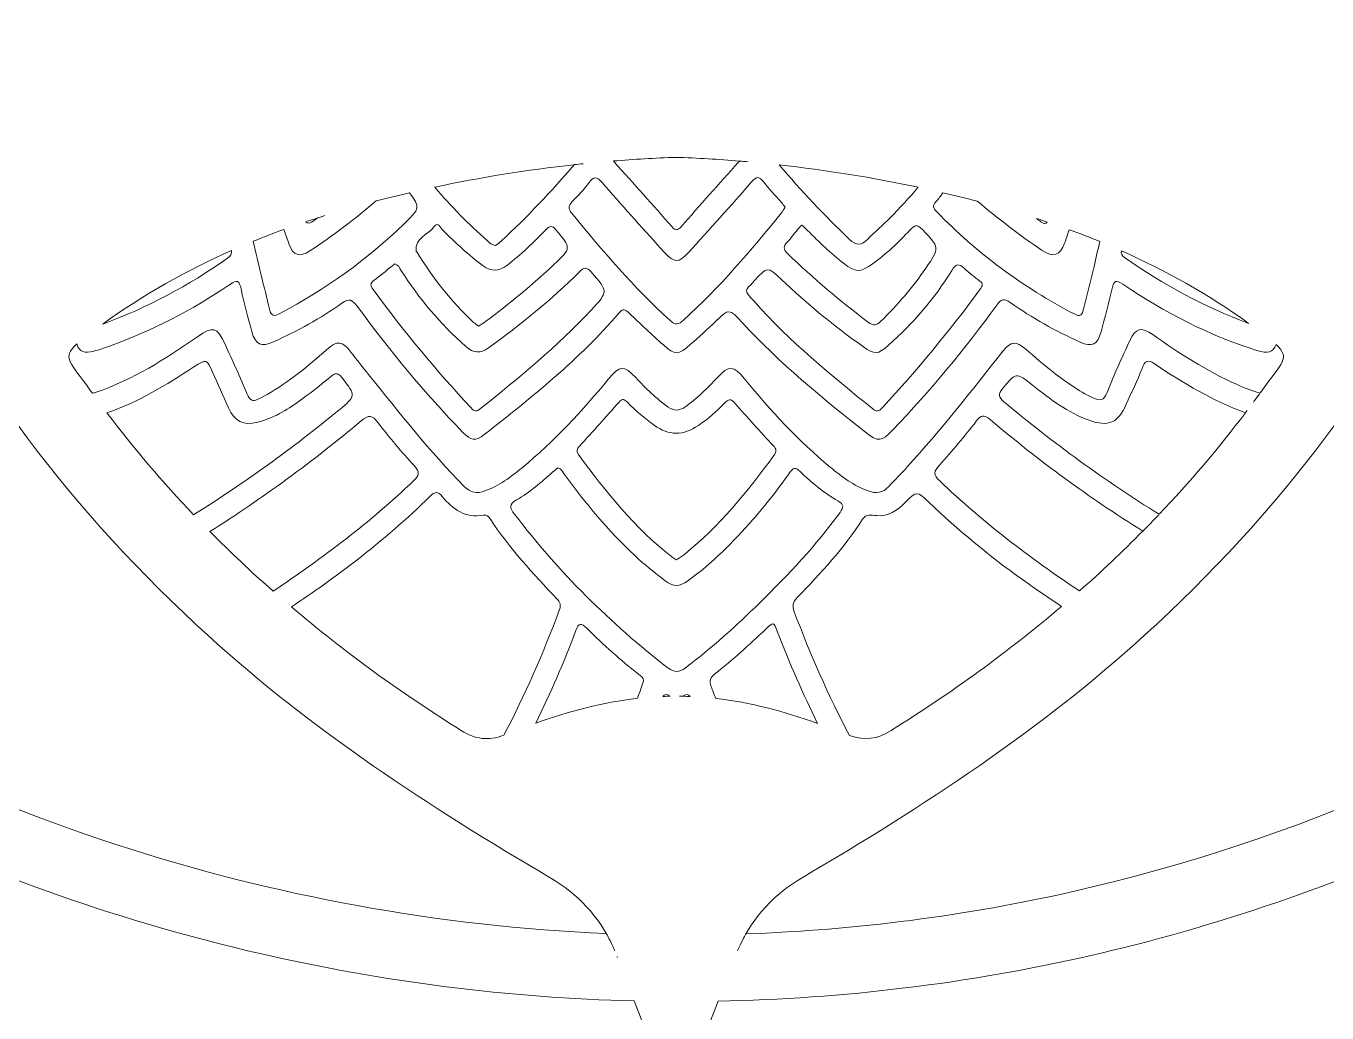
# Model space of a CAD drawing. Extents: x 140 to 2861, y -2860 to -140.
# Drawn here: x 1192 to 1809, y -2392 to -1924 of the extents above; entities that cross this region are included whole.
import ezdxf

# ---------------------------------------------------------------- set-up
doc = ezdxf.new("R2010")
doc.units = 0
doc.header["$MEASUREMENT"] = 0
doc.layers.add('Layer 1', color=7, linetype='Continuous')

# ---------------------------------------------------------------- blocks, each defined once
blk = doc.blocks.new('block 2')
at = {"layer": 'Layer 1', "lineweight": 0}
for points, knots in [([(965.73, -2049.83), (961.08, -2034.27), (964.69, -2021.9), (973.15, -2009.33), (987.44, -1988.2), (1001.31, -1966.84), (1015.3, -1945.52), (1036.43, -1913.24), (1056.6, -1880.31), (1079.38, -1849.12), (1080.88, -1847.08), (1082.42, -1843.81), (1085.57, -1844.97), (1088.3, -1845.96), (1088.34, -1849.23), (1088.68, -1851.88), (1088.91, -1853.53), (1088.99, -1855.22), (1089.1, -1856.91), (1092.75, -1910.36), (1107.01, -1961.19), (1128.53, -2009.91), (1163.26, -2088.52), (1214.82, -2154.91), (1278.14, -2212.59), (1327.55, -2257.62), (1383.18, -2293.89), (1440.63, -2327.58), (1453.87, -2335.35), (1463.69, -2345.89), (1470.08, -2359.44), (1469.2, -2357.59), (1468.26, -2355.79), (1467.25, -2354.04), (1308.83, -2347.33), (1152.73, -2296.7), (1020.24, -2207.03), (1020.25, -2207.04), (1020.25, -2207.06), (1020.26, -2207.07), (1001.67, -2154.8), (981.7, -2103.01), (965.73, -2049.83)], [0, 0, 0, 0, 1, 1, 1, 2, 2, 2, 3, 3, 3, 4, 4, 4, 5, 5, 5, 6, 6, 6, 7, 7, 7, 8, 8, 8, 9, 9, 9, 10, 10, 10, 11, 11, 11, 12, 12, 12, 13, 13, 13, 14, 14, 14, 14]), ([(1560.27, -2327.58), (1617.71, -2293.89), (1673.35, -2257.62), (1722.76, -2212.59), (1786.08, -2154.91), (1837.64, -2088.52), (1872.37, -2009.91), (1893.89, -1961.19), (1908.14, -1910.36), (1911.79, -1856.91), (1911.91, -1855.22), (1911.98, -1853.53), (1912.21, -1851.88), (1912.56, -1849.23), (1912.6, -1845.96), (1915.33, -1844.97), (1918.48, -1843.81), (1920.01, -1847.08), (1921.51, -1849.12), (1944.3, -1880.31), (1964.47, -1913.24), (1985.6, -1945.52), (1999.59, -1966.84), (2013.46, -1988.2), (2027.75, -2009.33), (2036.2, -2021.9), (2039.81, -2034.27), (2035.16, -2049.83), (2019.27, -2102.76), (1999.42, -2154.32), (1980.9, -2206.34), (1893.07, -2266.33), (1794.34, -2310.08), (1689.54, -2333.98), (1638.11, -2345.72), (1585.85, -2352.4), (1533.52, -2354.26), (1532.55, -2355.97), (1531.63, -2357.73), (1530.78, -2359.54), (1537.16, -2345.94), (1547, -2335.37), (1560.27, -2327.58)], [0, 0, 0, 0, 1, 1, 1, 2, 2, 2, 3, 3, 3, 4, 4, 4, 5, 5, 5, 6, 6, 6, 7, 7, 7, 8, 8, 8, 9, 9, 9, 10, 10, 10, 11, 11, 11, 12, 12, 12, 13, 13, 13, 14, 14, 14, 14]), ([(1724.87, -2491.54), (1425.79, -2559.76), (1106.27, -2485.55), (866.97, -2295.22), (723.83, -2181.37), (620.75, -2032.29), (559.32, -1868.3), (556.99, -1868.16), (554.66, -1868), (552.33, -1867.83), (590.63, -1870.62), (629.05, -1869.47), (667.27, -1863.1), (676.61, -1861.55), (685.91, -1859.87), (695.18, -1858.03), (695.18, -1858.03), (695.17, -1858.03), (695.17, -1858.03), (703.39, -1877.35), (712.24, -1896.33), (721.74, -1914.89), (723.29, -1917.93), (724.87, -1920.95), (726.45, -1923.96), (726.47, -1923.93), (726.49, -1923.9), (726.52, -1923.87), (726.18, -1924.31), (725.85, -1924.75), (725.52, -1925.19), (715.76, -1938.14), (714.42, -1952.2), (721.06, -1966.88), (733.05, -1993.47), (747.15, -2019.02), (761.6, -2044.3), (782.08, -2080.15), (804.74, -2114.69), (827.76, -2148.96), (835.02, -2159.72), (842.28, -2170.44), (849.54, -2181.16), (849.16, -2169.67), (846.86, -2159.03), (843.9, -2148.54), (835.31, -2118.29), (825.31, -2088.56), (814.41, -2059.15), (853.93, -2108.88), (898.81, -2153.81), (948.77, -2193.54), (967.7, -2208.6), (987.3, -2222.88), (1007.5, -2236.36), (1007.5, -2236.36), (1007.5, -2236.36), (1007.5, -2236.36), (1016.85, -2253.76), (1026.55, -2270.97), (1037.47, -2287.51), (1040.65, -2292.35), (1043.54, -2297.65), (1050.99, -2300.61), (1048.22, -2291.58), (1045.84, -2283.97), (1043.5, -2276.37), (1041.3, -2269.22), (1039.01, -2262.11), (1036.69, -2255.01), (1062.63, -2270.89), (1089.43, -2285.47), (1116.96, -2298.64), (1176.24, -2327), (1238.87, -2348.85), (1303.09, -2363.61), (1361.4, -2377.01), (1421, -2384.52), (1480.53, -2386.04), (1480.52, -2386.03), (1480.52, -2386.02), (1480.52, -2386.02), (1483.9, -2394.72), (1487.34, -2403.41), (1490.84, -2412.07), (1493.15, -2417.72), (1494.76, -2423.98), (1500.45, -2429.13), (1506.13, -2423.98), (1507.75, -2417.72), (1510.05, -2412.07), (1513.54, -2403.45), (1516.96, -2394.81), (1520.33, -2386.15), (1579.84, -2384.97), (1639.02, -2377.77), (1696.54, -2364.65), (1756.14, -2351.05), (1814.72, -2330.98), (1870.63, -2305), (1902.77, -2290.07), (1934.12, -2273.13), (1964.42, -2254.37), (1962.02, -2261.68), (1959.66, -2269.01), (1957.4, -2276.37), (1955.05, -2283.97), (1952.67, -2291.58), (1949.91, -2300.61), (1957.36, -2297.65), (1960.24, -2292.35), (1963.43, -2287.51), (1974.58, -2270.62), (1984.47, -2253.03), (1994, -2235.24), (1994, -2235.24), (1994, -2235.24), (1994, -2235.24), (2005.25, -2227.66), (2016.33, -2219.83), (2027.22, -2211.75), (2075.88, -2175.62), (2121.07, -2134.43), (2161.52, -2089.33), (2169.8, -2080.11), (2177.87, -2070.71), (2185.75, -2061.15), (2175.14, -2089.91), (2165.39, -2118.98), (2157, -2148.54), (2154.04, -2159.03), (2151.74, -2169.67), (2151.35, -2181.16), (2158.61, -2170.44), (2165.88, -2159.72), (2173.14, -2148.96), (2196.15, -2114.69), (2218.82, -2080.15), (2239.3, -2044.3), (2253.75, -2019.02), (2267.85, -1993.47), (2279.83, -1966.88), (2286.08, -1953.09), (2285.27, -1939.84), (2277.05, -1927.55), (2289.5, -1905.21), (2300.96, -1882.38), (2311.37, -1859.13), (2311.37, -1859.13), (2311.36, -1859.13), (2311.35, -1859.13), (2318.75, -1860.54), (2326.18, -1861.86), (2333.62, -1863.1), (2371.89, -1869.48), (2410.35, -1870.63), (2448.69, -1867.82), (2429.8, -1915.98), (2407.27, -1962.4), (2381.44, -2006.73), (2240.59, -2248.54), (2002, -2428.33), (1724.87, -2491.54)], [0, 0, 0, 0, 1, 1, 1, 2, 2, 2, 3, 3, 3, 4, 4, 4, 5, 5, 5, 6, 6, 6, 7, 7, 7, 8, 8, 8, 9, 9, 9, 10, 10, 10, 11, 11, 11, 12, 12, 12, 13, 13, 13, 14, 14, 14, 15, 15, 15, 16, 16, 16, 17, 17, 17, 18, 18, 18, 19, 19, 19, 20, 20, 20, 21, 21, 21, 22, 22, 22, 23, 23, 23, 24, 24, 24, 25, 25, 25, 26, 26, 26, 27, 27, 27, 28, 28, 28, 29, 29, 29, 30, 30, 30, 31, 31, 31, 32, 32, 32, 33, 33, 33, 34, 34, 34, 35, 35, 35, 36, 36, 36, 37, 37, 37, 38, 38, 38, 39, 39, 39, 40, 40, 40, 41, 41, 41, 42, 42, 42, 43, 43, 43, 44, 44, 44, 45, 45, 45, 46, 46, 46, 47, 47, 47, 48, 48, 48, 49, 49, 49, 50, 50, 50, 51, 51, 51, 52, 52, 52, 53, 53, 53, 54, 54, 54, 54]), ([(1470.67, -1987.66), (1480.43, -1986.86), (1490.34, -1986.28), (1500.45, -1985.94), (1510.67, -1986.28), (1520.66, -1986.86), (1530.49, -1987.7), (1530.49, -1987.7), (1530.53, -1987.66), (1530.53, -1987.66), (1531.84, -1987.78), (1533.11, -1987.89), (1534.41, -1988.01), (1533.11, -1987.89), (1531.8, -1987.78), (1530.49, -1987.7), (1530.3, -1987.93), (1530.11, -1988.13), (1529.88, -1988.36), (1520.85, -1998.54), (1511.74, -2008.64), (1502.75, -2018.86), (1501.14, -2020.71), (1500.1, -2020.71), (1498.53, -2018.9), (1489.42, -2008.57), (1480.24, -1998.31), (1471.02, -1988.13), (1470.86, -1987.93), (1470.79, -1987.82), (1470.67, -1987.66)], [0, 0, 0, 0, 1, 1, 1, 2, 2, 2, 3, 3, 3, 4, 4, 4, 5, 5, 5, 6, 6, 6, 7, 7, 7, 8, 8, 8, 9, 9, 9, 10, 10, 10, 10]), ([(1417.46, -2025.62), (1416.61, -2026.43), (1415.57, -2027.12), (1414.77, -2027.78), (1412.89, -2027.62), (1411.89, -2026.35), (1410.77, -2025.39), (1401.82, -2017.52), (1393.56, -2009.03), (1385.87, -2000.07), (1407.58, -1995.46), (1429.48, -1991.85), (1452.11, -1989.43), (1452.11, -1989.43), (1452.15, -1989.39), (1452.15, -1989.39), (1453.54, -1989.24), (1454.92, -1989.09), (1456.34, -1988.97), (1454.92, -1989.09), (1453.54, -1989.24), (1452.11, -1989.43), (1441.2, -2002.11), (1429.75, -2014.18), (1417.46, -2025.62)], [0, 0, 0, 0, 1, 1, 1, 2, 2, 2, 3, 3, 3, 4, 4, 4, 5, 5, 5, 6, 6, 6, 7, 7, 7, 8, 8, 8, 8]), ([(1549.28, -1989.47), (1571.84, -1991.97), (1593.66, -1995.54), (1615.33, -2000.15), (1611.03, -2005.11), (1606.57, -2009.95), (1601.96, -2014.67), (1598.58, -2018.13), (1594.77, -2021.21), (1591.43, -2024.66), (1588.36, -2027.89), (1585.98, -2027.97), (1582.56, -2024.7), (1570.84, -2013.52), (1559.85, -2001.73), (1549.28, -1989.47)], [0, 0, 0, 0, 1, 1, 1, 2, 2, 2, 3, 3, 3, 4, 4, 4, 5, 5, 5, 5]), ([(1450.88, -2012.45), (1449.23, -2010.37), (1449.12, -2008.99), (1451, -2007.07), (1453.88, -2004.15), (1456.69, -2001.11), (1459.11, -1997.88), (1461.3, -1994.93), (1462.64, -1994.85), (1465.14, -1997.73), (1474.36, -2008.33), (1483.81, -2018.75), (1493.19, -2029.2), (1493.8, -2029.89), (1494.38, -2030.58), (1495.03, -2031.23), (1499.53, -2036), (1501.79, -2036.08), (1506.17, -2031.27), (1516.32, -2020.05), (1526.46, -2008.83), (1536.37, -1997.46), (1538.56, -1995), (1539.72, -1994.77), (1541.79, -1997.42), (1544.44, -2000.88), (1547.51, -2004.03), (1550.43, -2007.34), (1551.01, -2007.99), (1551.51, -2008.72), (1552.2, -2009.6), (1551.55, -2010.53), (1551.05, -2011.45), (1550.43, -2012.25), (1536.03, -2030.2), (1521, -2047.53), (1503.98, -2063.09), (1501.56, -2065.28), (1500.1, -2065.7), (1497.41, -2063.2), (1480.39, -2047.64), (1465.37, -2030.27), (1450.88, -2012.45)], [0, 0, 0, 0, 1, 1, 1, 2, 2, 2, 3, 3, 3, 4, 4, 4, 5, 5, 5, 6, 6, 6, 7, 7, 7, 8, 8, 8, 9, 9, 9, 10, 10, 10, 11, 11, 11, 12, 12, 12, 13, 13, 13, 14, 14, 14, 14]), ([(1314.26, -2020.13), (1315.06, -2022.51), (1315.87, -2024.86), (1316.75, -2027.2), (1318.71, -2032.5), (1321.75, -2033.46), (1326.59, -2030.35), (1337.66, -2023.17), (1348.03, -2015.1), (1358.1, -2006.57), (1363.32, -2005.22), (1368.62, -2003.92), (1373.93, -2002.73), (1379.19, -2009.68), (1378.8, -2010.22), (1371.39, -2017.4), (1353.79, -2034.46), (1334.12, -2048.56), (1312.37, -2059.94), (1309.68, -2061.32), (1308.34, -2061.55), (1307.49, -2057.98), (1304.84, -2047.22), (1302.19, -2036.5), (1299.73, -2025.74), (1304.54, -2023.78), (1309.38, -2021.94), (1314.26, -2020.13)], [0, 0, 0, 0, 1, 1, 1, 2, 2, 2, 3, 3, 3, 4, 4, 4, 5, 5, 5, 6, 6, 6, 7, 7, 7, 8, 8, 8, 9, 9, 9, 9]), ([(1698.74, -2037.69), (1697.13, -2044.45), (1695.32, -2051.18), (1693.75, -2057.94), (1693.1, -2060.7), (1692.33, -2061.74), (1689.29, -2060.17), (1664.97, -2047.45), (1643.19, -2031.39), (1624.05, -2011.68), (1622.44, -2009.99), (1621.94, -2008.72), (1623.82, -2006.8), (1624.93, -2005.65), (1625.97, -2004.15), (1627.01, -2002.73), (1632.47, -2003.95), (1637.84, -2005.3), (1643.22, -2006.68), (1643.22, -2006.68), (1643.26, -2006.68), (1643.26, -2006.68), (1653.21, -2014.83), (1663.16, -2022.78), (1673.88, -2029.89), (1679.57, -2033.65), (1682.57, -2032.73), (1684.87, -2026.39), (1685.6, -2024.36), (1686.29, -2022.32), (1686.95, -2020.25), (1691.83, -2022.01), (1696.67, -2023.86), (1701.47, -2025.86), (1700.59, -2029.81), (1699.67, -2033.73), (1698.74, -2037.69)], [0, 0, 0, 0, 1, 1, 1, 2, 2, 2, 3, 3, 3, 4, 4, 4, 5, 5, 5, 6, 6, 6, 7, 7, 7, 8, 8, 8, 9, 9, 9, 10, 10, 10, 11, 11, 11, 12, 12, 12, 12]), ([(1333.77, -2013.56), (1332.54, -2013.94), (1331.28, -2014.33), (1330.05, -2014.75), (1329.59, -2015.14), (1329.16, -2015.48), (1328.7, -2015.83), (1326.67, -2017.33), (1325.51, -2017.56), (1324.71, -2016.48), (1326.47, -2015.9), (1328.28, -2015.33), (1330.05, -2014.75), (1330.09, -2014.75), (1330.12, -2014.71), (1330.16, -2014.67), (1331.35, -2014.29), (1332.58, -2013.91), (1333.77, -2013.56)], [0, 0, 0, 0, 1, 1, 1, 2, 2, 2, 3, 3, 3, 4, 4, 4, 5, 5, 5, 6, 6, 6, 6]), ([(1442.39, -2036.81), (1432.13, -2046.49), (1421.3, -2055.4), (1410, -2063.78), (1408.93, -2064.58), (1407.74, -2065.24), (1406.58, -2066.01), (1405.7, -2065.31), (1404.97, -2064.82), (1404.32, -2064.2), (1393.75, -2054.33), (1384.88, -2043.11), (1377.34, -2030.81), (1377.27, -2030.66), (1377.11, -2030.54), (1377.11, -2030.39), (1376.31, -2024.05), (1382.72, -2022.82), (1385.45, -2018.94), (1387.45, -2016.1), (1388.72, -2019.55), (1389.83, -2020.63), (1395.94, -2026.47), (1401.93, -2032.43), (1408.89, -2037.34), (1412.77, -2040.15), (1416.19, -2040.03), (1420.03, -2037.19), (1426.83, -2032.12), (1432.86, -2026.2), (1438.78, -2020.13), (1440.59, -2018.29), (1441.55, -2018.17), (1443.31, -2020.25), (1450.73, -2028.93), (1450.81, -2028.89), (1442.39, -2036.81)], [0, 0, 0, 0, 1, 1, 1, 2, 2, 2, 3, 3, 3, 4, 4, 4, 5, 5, 5, 6, 6, 6, 7, 7, 7, 8, 8, 8, 9, 9, 9, 10, 10, 10, 11, 11, 11, 12, 12, 12, 12]), ([(1618.86, -2038.57), (1612.6, -2047.72), (1605.42, -2056.05), (1597.46, -2063.78), (1595.47, -2065.74), (1594.04, -2065.89), (1591.78, -2064.2), (1578.25, -2054.17), (1565.5, -2043.34), (1553.39, -2031.66), (1551.28, -2029.62), (1551.17, -2028.16), (1553.2, -2026.09), (1554.97, -2024.24), (1556.47, -2022.13), (1558.08, -2020.13), (1558.66, -2019.48), (1559.31, -2018.86), (1560.08, -2018.06), (1561.08, -2018.98), (1562, -2019.75), (1562.85, -2020.55), (1568.22, -2026.09), (1573.76, -2031.46), (1579.9, -2036.15), (1585.78, -2040.65), (1587.59, -2040.72), (1593.58, -2036.46), (1600.11, -2031.81), (1605.95, -2026.28), (1611.41, -2020.4), (1613.56, -2018.09), (1614.79, -2017.48), (1617.33, -2020.17), (1625.51, -2028.81), (1625.66, -2028.7), (1618.86, -2038.57)], [0, 0, 0, 0, 1, 1, 1, 2, 2, 2, 3, 3, 3, 4, 4, 4, 5, 5, 5, 6, 6, 6, 7, 7, 7, 8, 8, 8, 9, 9, 9, 10, 10, 10, 11, 11, 11, 12, 12, 12, 12]), ([(1671.35, -2014.87), (1673.08, -2015.44), (1674.84, -2016.02), (1676.57, -2016.6), (1675.92, -2017.56), (1675.08, -2017.59), (1673.54, -2016.48), (1672.81, -2015.94), (1672.08, -2015.4), (1671.35, -2014.87)], [0, 0, 0, 0, 1, 1, 1, 2, 2, 2, 3, 3, 3, 3]), ([(1228.54, -2064.85), (1247.82, -2050.91), (1268.23, -2039.5), (1289.47, -2030.12), (1289.63, -2031.7), (1289.05, -2032.73), (1287.59, -2033.77), (1269.19, -2046.68), (1249.52, -2057.21), (1228.42, -2065.01), (1228.38, -2065.01), (1228.35, -2065.05), (1228.31, -2065.05), (1228.38, -2064.97), (1228.46, -2064.93), (1228.54, -2064.85)], [0, 0, 0, 0, 1, 1, 1, 2, 2, 2, 3, 3, 3, 4, 4, 4, 5, 5, 5, 5]), ([(1772.09, -2064.66), (1751.04, -2056.94), (1731.56, -2046.3), (1713.23, -2033.42), (1712, -2032.58), (1711.5, -2031.7), (1711.77, -2030.27), (1732.78, -2039.61), (1753.03, -2050.87), (1772.09, -2064.66)], [0, 0, 0, 0, 1, 1, 1, 2, 2, 2, 3, 3, 3, 3]), ([(1357.14, -2044.18), (1359.98, -2042.18), (1362.59, -2039.88), (1365.32, -2037.69), (1365.9, -2037.23), (1366.47, -2036.84), (1366.97, -2036.46), (1368.74, -2036.96), (1369.12, -2038.42), (1369.81, -2039.5), (1378.42, -2052.94), (1388.6, -2065.01), (1400.63, -2075.61), (1404.32, -2078.88), (1407.43, -2079.07), (1411.42, -2076.23), (1426.72, -2065.31), (1441.2, -2053.44), (1454.57, -2040.23), (1456.72, -2038.11), (1457.88, -2037.73), (1460.11, -2040.3), (1468.21, -2049.56), (1468.4, -2049.52), (1460.07, -2058.44), (1444.01, -2075.61), (1425.87, -2090.48), (1407.58, -2105.12), (1405.74, -2106.58), (1404.74, -2106.54), (1403.13, -2104.81), (1386.53, -2086.98), (1371.01, -2068.27), (1356.64, -2048.6), (1355.29, -2046.8), (1355.1, -2045.64), (1357.14, -2044.18)], [0, 0, 0, 0, 1, 1, 1, 2, 2, 2, 3, 3, 3, 4, 4, 4, 5, 5, 5, 6, 6, 6, 7, 7, 7, 8, 8, 8, 9, 9, 9, 10, 10, 10, 11, 11, 11, 12, 12, 12, 12]), ([(1537.53, -2044.53), (1543.75, -2037.61), (1543.79, -2037.61), (1550.43, -2043.91), (1562.65, -2055.44), (1575.56, -2066.12), (1589.32, -2075.8), (1594.7, -2079.57), (1596.08, -2079.53), (1601.15, -2075.07), (1612.95, -2064.78), (1623.01, -2052.94), (1631.24, -2039.61), (1633.16, -2036.46), (1634.62, -2036.08), (1637.27, -2038.65), (1639.5, -2040.88), (1642.15, -2042.68), (1644.61, -2044.68), (1645.22, -2045.14), (1645.84, -2045.6), (1645.72, -2046.83), (1645.34, -2047.45), (1644.76, -2048.33), (1644.15, -2049.18), (1630.05, -2068.47), (1614.87, -2086.87), (1598.54, -2104.35), (1597.12, -2105.85), (1596.16, -2107.12), (1593.81, -2105.27), (1574.03, -2089.33), (1554.32, -2073.34), (1537.41, -2054.21), (1532.26, -2048.37), (1532.91, -2049.75), (1537.53, -2044.53)], [0, 0, 0, 0, 1, 1, 1, 2, 2, 2, 3, 3, 3, 4, 4, 4, 5, 5, 5, 6, 6, 6, 7, 7, 7, 8, 8, 8, 9, 9, 9, 10, 10, 10, 11, 11, 11, 12, 12, 12, 12]), ([(1702.09, -2068.7), (1703.93, -2061.86), (1705.85, -2055.02), (1707.39, -2048.06), (1708.19, -2044.34), (1709.16, -2043.88), (1712.46, -2046.1), (1732.21, -2059.47), (1753.26, -2070.35), (1776.09, -2077.53), (1781.31, -2079.22), (1783.62, -2078.61), (1785.15, -2074.69), (1792.11, -2081.11), (1787.92, -2083.33), (1778.66, -2096.21), (1778.28, -2096.74), (1777.89, -2097.28), (1777.51, -2097.82), (1776.47, -2099.2), (1775.47, -2100.59), (1774.43, -2101.97), (1775.47, -2100.59), (1776.47, -2099.2), (1777.47, -2097.82), (1773.67, -2096.67), (1769.98, -2095.25), (1766.33, -2093.59), (1752.23, -2087.18), (1739.2, -2078.95), (1726.6, -2070), (1721.22, -2066.2), (1718.38, -2066.89), (1715.69, -2072.88), (1712.04, -2081.03), (1708.19, -2089.1), (1705.01, -2097.4), (1703.43, -2101.39), (1701.51, -2101.62), (1698.21, -2100.01), (1691.37, -2096.67), (1685.18, -2092.36), (1679.22, -2087.68), (1674.84, -2084.22), (1670.58, -2080.57), (1666.35, -2076.92), (1661.74, -2072.92), (1659.32, -2073.04), (1655.52, -2077.88), (1640.84, -2096.55), (1626.09, -2115.15), (1610.14, -2132.78), (1607.3, -2135.9), (1604.19, -2138.82), (1601.38, -2142), (1598.58, -2145.23), (1595.31, -2145.5), (1591.55, -2144.16), (1584.75, -2141.66), (1579.06, -2137.43), (1573.56, -2132.9), (1558.5, -2120.37), (1545.21, -2106.12), (1532.88, -2090.98), (1527.69, -2084.6), (1525.46, -2084.49), (1520, -2090.4), (1515.28, -2095.51), (1510.32, -2100.36), (1504.56, -2104.35), (1501.83, -2106.27), (1499.45, -2106.27), (1496.68, -2104.35), (1490.96, -2100.32), (1485.96, -2095.48), (1481.24, -2090.4), (1475.67, -2084.49), (1473.71, -2084.56), (1468.4, -2090.98), (1455.88, -2106.16), (1442.59, -2120.6), (1427.33, -2133.17), (1421.95, -2137.59), (1416.38, -2141.74), (1409.7, -2144.16), (1405.97, -2145.5), (1402.9, -2145.12), (1399.86, -2142.04), (1383.53, -2125.37), (1369.08, -2107.12), (1354.48, -2088.98), (1351.64, -2085.45), (1348.87, -2081.84), (1346.07, -2078.26), (1341.8, -2072.92), (1339.61, -2072.69), (1334.58, -2077.19), (1325.78, -2085.06), (1316.56, -2092.4), (1306.34, -2098.4), (1305.04, -2099.16), (1303.61, -2099.74), (1302.31, -2100.47), (1299.54, -2102.01), (1298.12, -2101.2), (1296.89, -2098.24), (1293.59, -2090.29), (1289.97, -2082.45), (1286.36, -2074.61), (1282.56, -2066.28), (1280.64, -2065.81), (1273.26, -2071), (1258.2, -2081.49), (1242.79, -2091.33), (1225.27, -2097.32), (1224.7, -2097.51), (1224.04, -2097.63), (1223.43, -2097.82), (1223, -2097.28), (1222.62, -2096.74), (1222.24, -2096.21), (1212.86, -2083.18), (1208.71, -2081.03), (1215.97, -2074.46), (1217.36, -2078.34), (1219.58, -2079.15), (1224.12, -2077.84), (1226.62, -2077.15), (1229.04, -2076.38), (1231.46, -2075.5), (1251.78, -2068.2), (1270.84, -2058.4), (1288.63, -2046.18), (1292.24, -2043.72), (1293.12, -2044.45), (1293.93, -2048.37), (1295.39, -2055.17), (1297.27, -2061.86), (1299.08, -2068.58), (1300.81, -2074.92), (1303.46, -2076.15), (1309.42, -2073.42), (1320.75, -2068.27), (1331.62, -2062.32), (1341.77, -2055.13), (1345.38, -2052.56), (1346.84, -2053.52), (1349.1, -2056.59), (1364.4, -2077.69), (1381.15, -2097.59), (1399.17, -2116.38), (1403.05, -2120.45), (1405.2, -2120.68), (1409.35, -2117.45), (1432.02, -2099.78), (1454.38, -2081.72), (1473.25, -2059.86), (1475.21, -2057.59), (1476.2, -2057.86), (1478.16, -2059.78), (1483.43, -2064.97), (1488.84, -2070.04), (1494.42, -2074.92), (1499.99, -2079.84), (1501.45, -2079.76), (1507.13, -2074.77), (1511.21, -2071.19), (1515.24, -2067.5), (1519.16, -2063.74), (1525.61, -2057.55), (1525.58, -2057.51), (1531.72, -2064.24), (1549.51, -2083.56), (1569.76, -2100.12), (1590.36, -2116.3), (1596.35, -2121.03), (1597.85, -2120.91), (1603.27, -2115.19), (1620.98, -2096.51), (1637.54, -2076.88), (1652.6, -2055.98), (1654.63, -2053.17), (1655.98, -2052.71), (1658.98, -2054.83), (1669.39, -2062.09), (1680.53, -2068.27), (1692.1, -2073.54), (1697.78, -2076.15), (1700.47, -2074.8), (1702.09, -2068.7)], [0, 0, 0, 0, 1, 1, 1, 2, 2, 2, 3, 3, 3, 4, 4, 4, 5, 5, 5, 6, 6, 6, 7, 7, 7, 8, 8, 8, 9, 9, 9, 10, 10, 10, 11, 11, 11, 12, 12, 12, 13, 13, 13, 14, 14, 14, 15, 15, 15, 16, 16, 16, 17, 17, 17, 18, 18, 18, 19, 19, 19, 20, 20, 20, 21, 21, 21, 22, 22, 22, 23, 23, 23, 24, 24, 24, 25, 25, 25, 26, 26, 26, 27, 27, 27, 28, 28, 28, 29, 29, 29, 30, 30, 30, 31, 31, 31, 32, 32, 32, 33, 33, 33, 34, 34, 34, 35, 35, 35, 36, 36, 36, 37, 37, 37, 38, 38, 38, 39, 39, 39, 40, 40, 40, 41, 41, 41, 42, 42, 42, 43, 43, 43, 44, 44, 44, 45, 45, 45, 46, 46, 46, 47, 47, 47, 48, 48, 48, 49, 49, 49, 50, 50, 50, 51, 51, 51, 52, 52, 52, 53, 53, 53, 54, 54, 54, 55, 55, 55, 56, 56, 56, 57, 57, 57, 58, 58, 58, 59, 59, 59, 60, 60, 60, 61, 61, 61, 62, 62, 62, 63, 63, 63, 63]), ([(1271.42, -2155.41), (1256.89, -2140.16), (1243.18, -2124.06), (1230.3, -2107.08), (1245.17, -2102.12), (1258.47, -2093.82), (1271.61, -2085.33), (1277.6, -2081.49), (1277.6, -2081.37), (1280.45, -2087.75), (1282.94, -2093.4), (1285.4, -2099.09), (1287.94, -2104.77), (1290.74, -2111.04), (1295.16, -2113.23), (1301.85, -2111.57), (1309.18, -2109.77), (1315.52, -2105.85), (1321.56, -2101.55), (1326.59, -2097.93), (1331.51, -2094.13), (1336.23, -2090.13), (1338.5, -2088.25), (1339.73, -2087.68), (1341.88, -2090.48), (1348.53, -2099.01), (1348.72, -2098.97), (1340.27, -2105.93), (1318.21, -2123.95), (1295.35, -2140.54), (1271.42, -2155.41)], [0, 0, 0, 0, 1, 1, 1, 2, 2, 2, 3, 3, 3, 4, 4, 4, 5, 5, 5, 6, 6, 6, 7, 7, 7, 8, 8, 8, 9, 9, 9, 10, 10, 10, 10]), ([(1656.02, -2101.85), (1653.25, -2099.55), (1653.21, -2098.2), (1655.48, -2095.48), (1661.82, -2087.83), (1661.63, -2087.75), (1669.58, -2094.02), (1677.88, -2100.55), (1686.29, -2107.04), (1696.44, -2110.65), (1705.62, -2113.92), (1710.19, -2111.84), (1714.07, -2103.01), (1716.57, -2097.32), (1719.3, -2091.79), (1721.57, -2086.02), (1722.99, -2082.37), (1724.1, -2081.45), (1727.83, -2084.03), (1741.24, -2093.21), (1755.22, -2101.47), (1770.63, -2107.04), (1770.9, -2106.69), (1771.21, -2106.31), (1771.48, -2105.93), (1771.21, -2106.31), (1770.94, -2106.66), (1770.67, -2107.04), (1770.67, -2107.04), (1770.63, -2107.04), (1770.63, -2107.04), (1757.84, -2123.98), (1744.16, -2140.01), (1729.67, -2155.22), (1703.89, -2139.24), (1679.34, -2121.41), (1656.02, -2101.85)], [0, 0, 0, 0, 1, 1, 1, 2, 2, 2, 3, 3, 3, 4, 4, 4, 5, 5, 5, 6, 6, 6, 7, 7, 7, 8, 8, 8, 9, 9, 9, 10, 10, 10, 11, 11, 11, 12, 12, 12, 12]), ([(1546.86, -2127.29), (1534.37, -2144.5), (1520.97, -2160.79), (1504.37, -2174.24), (1503.21, -2175.2), (1501.95, -2175.97), (1500.68, -2176.89), (1499.72, -2176.28), (1498.91, -2175.85), (1498.22, -2175.32), (1480.85, -2161.56), (1466.94, -2144.69), (1454.11, -2126.83), (1452.96, -2125.21), (1453.3, -2124.18), (1454.5, -2122.91), (1460.84, -2115.99), (1467.18, -2109.08), (1473.36, -2102.01), (1474.94, -2100.2), (1475.86, -2100.62), (1477.28, -2102.08), (1481.2, -2106.08), (1485.46, -2109.69), (1490.04, -2112.96), (1497.03, -2117.95), (1503.87, -2118.07), (1511.01, -2113.11), (1515.51, -2109.96), (1519.66, -2106.5), (1523.42, -2102.55), (1525.19, -2100.66), (1526.27, -2100.09), (1528.3, -2102.47), (1534.22, -2109.35), (1540.37, -2116.03), (1546.55, -2122.68), (1548.09, -2124.33), (1548.17, -2125.48), (1546.86, -2127.29)], [0, 0, 0, 0, 1, 1, 1, 2, 2, 2, 3, 3, 3, 4, 4, 4, 5, 5, 5, 6, 6, 6, 7, 7, 7, 8, 8, 8, 9, 9, 9, 10, 10, 10, 11, 11, 11, 12, 12, 12, 13, 13, 13, 13]), ([(1351.03, -2110.92), (1354.64, -2107.89), (1356.21, -2108.15), (1358.94, -2111.73), (1364.36, -2118.8), (1370.08, -2125.71), (1376.19, -2132.21), (1379.07, -2135.28), (1378.46, -2136.82), (1375.77, -2139.39), (1355.25, -2158.99), (1332.74, -2175.97), (1309.18, -2191.68), (1298.85, -2182.62), (1288.86, -2173.2), (1279.18, -2163.41), (1304.19, -2147.69), (1328.05, -2130.02), (1351.03, -2110.92)], [0, 0, 0, 0, 1, 1, 1, 2, 2, 2, 3, 3, 3, 4, 4, 4, 5, 5, 5, 6, 6, 6, 6]), ([(1625.51, -2139.43), (1622.4, -2136.47), (1622.71, -2134.9), (1625.36, -2131.94), (1631.47, -2125.25), (1637.27, -2118.26), (1642.84, -2111.11), (1645.14, -2108.15), (1646.49, -2107.81), (1649.49, -2110.34), (1672.42, -2129.79), (1696.55, -2147.38), (1721.91, -2163.21), (1724.41, -2160.72), (1726.87, -2158.18), (1729.33, -2155.61), (1726.87, -2158.18), (1724.41, -2160.72), (1721.95, -2163.21), (1721.95, -2163.21), (1721.91, -2163.21), (1721.91, -2163.21), (1712.23, -2173.01), (1702.2, -2182.46), (1691.87, -2191.57), (1668.35, -2176.08), (1646.07, -2158.91), (1625.51, -2139.43)], [0, 0, 0, 0, 1, 1, 1, 2, 2, 2, 3, 3, 3, 4, 4, 4, 5, 5, 5, 6, 6, 6, 7, 7, 7, 8, 8, 8, 9, 9, 9, 9]), ([(1504.83, -2228.03), (1501.87, -2230.26), (1499.68, -2230.45), (1496.57, -2228.07), (1469.13, -2206.94), (1444.74, -2182.73), (1423.72, -2155.18), (1421.57, -2152.42), (1420.72, -2150.61), (1424.72, -2148.38), (1431.06, -2144.85), (1436.48, -2139.93), (1441.93, -2135.13), (1442.7, -2134.44), (1443.51, -2133.74), (1444.28, -2133.13), (1446.12, -2133.59), (1446.66, -2135.17), (1447.46, -2136.32), (1457.42, -2150.07), (1468.29, -2163.02), (1480.66, -2174.66), (1485.27, -2179.04), (1490.27, -2182.96), (1495.3, -2186.84), (1498.95, -2189.65), (1502.18, -2189.61), (1505.9, -2186.88), (1517.47, -2178.43), (1527.5, -2168.44), (1536.87, -2157.68), (1543.02, -2150.65), (1548.9, -2143.31), (1554.24, -2135.59), (1555.93, -2133.09), (1557.08, -2132.82), (1559.35, -2135.01), (1564.8, -2140.24), (1570.68, -2145.04), (1577.22, -2148.88), (1580.17, -2150.61), (1579.98, -2151.88), (1578.21, -2154.34), (1566.92, -2169.98), (1553.66, -2183.85), (1539.98, -2197.33), (1528.88, -2208.24), (1517.32, -2218.66), (1504.83, -2228.03)], [0, 0, 0, 0, 1, 1, 1, 2, 2, 2, 3, 3, 3, 4, 4, 4, 5, 5, 5, 6, 6, 6, 7, 7, 7, 8, 8, 8, 9, 9, 9, 10, 10, 10, 11, 11, 11, 12, 12, 12, 13, 13, 13, 14, 14, 14, 15, 15, 15, 16, 16, 16, 16]), ([(1348.84, -2176.97), (1360.98, -2167.4), (1372.77, -2157.53), (1383.72, -2146.62), (1386.1, -2144.27), (1387.45, -2144.46), (1389.41, -2146.77), (1394.48, -2152.8), (1400.36, -2157.33), (1408.97, -2155.61), (1410.62, -2155.26), (1411.39, -2156.26), (1412.19, -2157.45), (1421.34, -2171.28), (1432.44, -2183.42), (1443.85, -2195.3), (1445.43, -2196.91), (1445.89, -2198.22), (1445.08, -2200.44), (1437.4, -2220.96), (1428.79, -2240.9), (1418.65, -2260), (1411.12, -2262.8), (1405.28, -2262), (1398.4, -2257.73), (1369.93, -2239.98), (1342.96, -2220.54), (1317.83, -2199.14), (1328.43, -2192.14), (1338.81, -2184.81), (1348.84, -2176.97)], [0, 0, 0, 0, 1, 1, 1, 2, 2, 2, 3, 3, 3, 4, 4, 4, 5, 5, 5, 6, 6, 6, 7, 7, 7, 8, 8, 8, 9, 9, 9, 10, 10, 10, 10]), ([(1683.37, -2198.91), (1658.13, -2220.38), (1631.08, -2239.9), (1602.5, -2257.73), (1595.77, -2261.92), (1590.05, -2262.76), (1582.71, -2260.15), (1572.6, -2241.25), (1564.07, -2221.58), (1556.51, -2201.48), (1555.47, -2198.64), (1555.81, -2196.91), (1557.93, -2194.72), (1569.18, -2183.08), (1580.14, -2171.17), (1588.93, -2157.53), (1590.66, -2154.84), (1592.78, -2155.8), (1595.54, -2155.84), (1600.92, -2156.45), (1605.3, -2153.53), (1609.3, -2149.5), (1614.68, -2144.08), (1614.71, -2144.16), (1620.36, -2149.5), (1634.31, -2162.75), (1649.06, -2175.01), (1664.74, -2186.15), (1670.89, -2190.53), (1677.11, -2194.76), (1683.37, -2198.91)], [0, 0, 0, 0, 1, 1, 1, 2, 2, 2, 3, 3, 3, 4, 4, 4, 5, 5, 5, 6, 6, 6, 7, 7, 7, 8, 8, 8, 9, 9, 9, 10, 10, 10, 10]), ([(1433.83, -2254.27), (1440.86, -2240.1), (1447.12, -2225.53), (1452.73, -2210.63), (1454.27, -2206.55), (1455.23, -2206.59), (1458.15, -2209.47), (1465.91, -2217.12), (1474.05, -2224.34), (1482.58, -2231.1), (1483.58, -2231.91), (1485.04, -2232.45), (1484.93, -2234.37), (1484.58, -2235.48), (1484.2, -2236.79), (1483.73, -2238.06), (1483.2, -2239.56), (1482.58, -2241.06), (1482.04, -2242.52), (1465.6, -2244.4), (1449.62, -2248.62), (1433.83, -2254.27)], [0, 0, 0, 0, 1, 1, 1, 2, 2, 2, 3, 3, 3, 4, 4, 4, 5, 5, 5, 6, 6, 6, 7, 7, 7, 7]), ([(1518.89, -2230.8), (1527.3, -2224.38), (1535.07, -2217.16), (1542.79, -2209.9), (1546.75, -2206.17), (1546.71, -2206.13), (1548.59, -2211.09), (1554.28, -2225.84), (1560.58, -2240.33), (1567.57, -2254.43), (1551.74, -2248.78), (1535.68, -2244.44), (1519.2, -2242.55), (1518.47, -2240.67), (1517.74, -2238.79), (1517.05, -2236.87), (1516.09, -2234.14), (1516.62, -2232.56), (1518.89, -2230.8)], [0, 0, 0, 0, 1, 1, 1, 2, 2, 2, 3, 3, 3, 4, 4, 4, 5, 5, 5, 6, 6, 6, 6]), ([(1497.64, -2241.52), (1496.49, -2241.52), (1495.34, -2241.59), (1494.19, -2241.63), (1494.84, -2240.59), (1495.8, -2240.33), (1497.64, -2241.52)], [0, 0, 0, 0, 1, 1, 1, 2, 2, 2, 2]), ([(1507.13, -2241.63), (1506.02, -2241.59), (1504.91, -2241.56), (1503.75, -2241.52), (1503.71, -2241.52), (1503.71, -2241.52), (1503.68, -2241.56), (1503.14, -2241.56), (1502.6, -2241.52), (1502.06, -2241.48), (1502.64, -2241.48), (1503.21, -2241.48), (1503.75, -2241.52), (1503.83, -2241.48), (1503.91, -2241.44), (1503.94, -2241.4), (1505.4, -2240.44), (1506.37, -2240.44), (1507.13, -2241.63)], [0, 0, 0, 0, 1, 1, 1, 2, 2, 2, 3, 3, 3, 4, 4, 4, 5, 5, 5, 6, 6, 6, 6]), ([(1471.34, -2362.26), (1470.96, -2361.37), (1470.56, -2360.49), (1470.16, -2359.62), (1470.56, -2360.49), (1470.96, -2361.37), (1471.34, -2362.26)], [0, 0, 0, 0, 1, 1, 1, 2, 2, 2, 2]), ([(1530.6, -2359.94), (1530.24, -2360.71), (1529.88, -2361.5), (1529.54, -2362.3), (1529.88, -2361.5), (1530.24, -2360.72), (1530.6, -2359.94)], [0, 0, 0, 0, 1, 1, 1, 2, 2, 2, 2]), ([(1472.52, -2365.2), (1472.52, -2365.21), (1472.52, -2365.21), (1472.53, -2365.22), (1472.52, -2365.21), (1472.52, -2365.21), (1472.52, -2365.2), (1472.5, -2365.14), (1472.47, -2365.09), (1472.45, -2365.04), (1472.47, -2365.09), (1472.5, -2365.14), (1472.52, -2365.2)], [0, 0, 0, 0, 1, 1, 1, 2, 2, 2, 3, 3, 3, 4, 4, 4, 4])]:
    blk.add_open_spline(points, degree=3, knots=knots, dxfattribs=at)

msp = doc.modelspace()

# ---------------------------------------------------------------- block references
at = {"layer": 'Layer 1'}
msp.add_blockref('block 2', (0, 0), dxfattribs=at)

doc.saveas('drawing.dxf')
